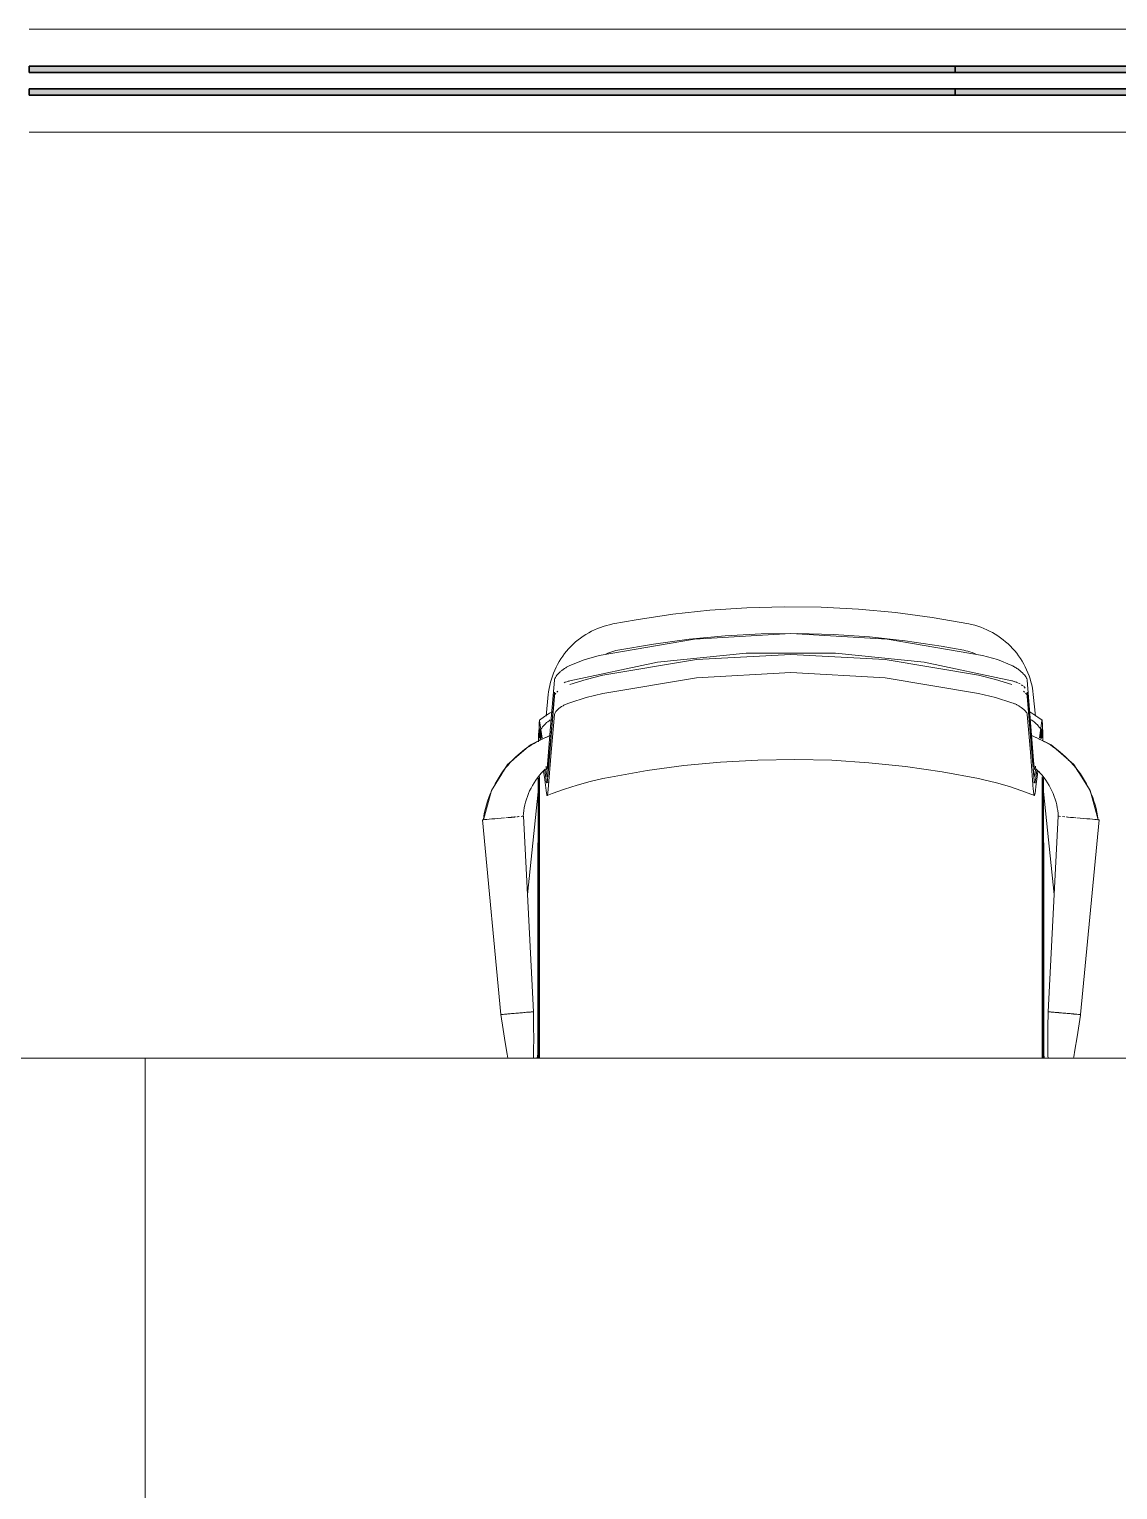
# Model space of a CAD drawing. Header units: millimetres. Extents: x 155927 to 317870, y -36033 to 97293.
# Drawn here: x 193351 to 194409, y 12188 to 13608 of the extents above; entities that cross this region are included whole.
import ezdxf

# ---------------------------------------------------------------- set-up
doc = ezdxf.new("R2010")
doc.units = ezdxf.units.MM
doc.header["$MEASUREMENT"] = 0
for name, color, linetype, lineweight in [('A-GLAZ-CURT', 7, 'CONTINUOUS', 9), ('A-GLAZ-CWMG', 7, 'CONTINUOUS', 9), ('I-FURN', 8, 'CONTINUOUS', 9)]:
    doc.layers.add(name, color=color, linetype=linetype, lineweight=lineweight)

msp = doc.modelspace()

# ---------------------------------------------------------------- hatches: boundary and pattern name
at = {"layer": 'A-GLAZ-CURT'}
h = msp.add_hatch(color=256, dxfattribs=at)
h.paths.add_polyline_path([(194250.8, 13543.6), (194250.8, 13549.6), (193350.8, 13549.6), (193350.8, 13543.6), (193764.1, 13543.6)], flags=0)
h.paths.add_polyline_path([(194250.8, 13565.6), (194250.8, 13571.6), (193350.8, 13571.6), (193350.8, 13565.6), (193764.1, 13565.6)], flags=0)
h = msp.add_hatch(color=256, dxfattribs=at)
h.paths.add_polyline_path([(195150.8, 13543.6), (195150.8, 13549.6), (194250.8, 13549.6), (194250.8, 13543.6), (194664.1, 13543.6)], flags=0)
h.paths.add_polyline_path([(195150.8, 13565.6), (195150.8, 13571.6), (194250.8, 13571.6), (194250.8, 13565.6), (194664.1, 13565.6)], flags=0)

# ---------------------------------------------------------------- linework, layer by layer
at = {"layer": 'A-GLAZ-CURT', "lineweight": 30}
for p, q in [((194250.8, 13571.6), (193350.8, 13571.6)), ((193350.8, 13571.6), (193350.8, 13565.6)), ((194250.8, 13565.6), (194250.8, 13571.6)), ((195150.8, 13571.6), (194250.8, 13571.6)), ((194250.8, 13571.6), (194250.8, 13565.6)), ((193350.8, 13565.6), (194250.8, 13565.6)), ((194250.8, 13565.6), (195150.8, 13565.6)), ((194250.8, 13549.6), (193350.8, 13549.6)), ((193350.8, 13549.6), (193350.8, 13543.6)), ((193350.8, 13543.6), (194250.8, 13543.6)), ((194250.8, 13543.6), (194250.8, 13549.6)), ((195150.8, 13549.6), (194250.8, 13549.6)), ((194250.8, 13549.6), (194250.8, 13543.6)), ((194250.8, 13543.6), (195150.8, 13543.6))]:
    msp.add_line(p, q, dxfattribs=at)
at = {"layer": 'A-GLAZ-CWMG'}
for p, q in [((194250.8, 13607.6), (193350.8, 13607.6)), ((195150.8, 13607.6), (194250.8, 13607.6)), ((194250.8, 13507.6), (193350.8, 13507.6)), ((195150.8, 13507.6), (194250.8, 13507.6))]:
    msp.add_line(p, q, dxfattribs=at)
at = {"layer": 'I-FURN'}
for p, q in [((194048.3, 13045.3), (194012.3, 13042.9)), ((194084.5, 13046.3), (194048.3, 13045.3)), ((194120.6, 13045.9), (194084.5, 13046.3)), ((194156.7, 13043.9), (194120.6, 13045.9)), ((193940.6, 13033.7), (193917.9, 13029.6)), ((193976.4, 13039), (193940.6, 13033.7)), ((194012.3, 13042.9), (193976.4, 13039)), ((194192.6, 13040.6), (194156.7, 13043.9)), ((194228.5, 13035.8), (194192.6, 13040.6)), ((194264.1, 13029.6), (194228.5, 13035.8)), ((193889.3, 13017.7), (193886.7, 13015.9)), ((193891.9, 13019.4), (193889.3, 13017.7)), ((193894.6, 13021), (193891.9, 13019.4)), ((193897.3, 13022.5), (193894.6, 13021)), ((193900.1, 13023.9), (193897.3, 13022.5)), ((193903, 13025.1), (193900.1, 13023.9)), ((193905.9, 13026.2), (193903, 13025.1)), ((193908.8, 13027.3), (193905.9, 13026.2)), ((193911.8, 13028.2), (193908.8, 13027.3)), ((193914.8, 13028.9), (193911.8, 13028.2)), ((193917.9, 13029.6), (193914.8, 13028.9)), ((193992.2, 13014.8), (194027.2, 13018)), ((193997.3, 13014.9), (194091, 13020.2)), ((194027.2, 13018), (194062.2, 13019.9)), ((194062.2, 13019.9), (194097.3, 13020.3)), ((194091, 13020.2), (194184.6, 13014.9)), ((194097.3, 13020.3), (194132.4, 13019.4)), ((194132.4, 13019.4), (194167.4, 13017)), ((194167.4, 13017), (194202.3, 13013.3)), ((194266.7, 13029), (194264.1, 13029.6)), ((194269.7, 13028.3), (194266.7, 13029)), ((194272.7, 13027.4), (194269.7, 13028.3)), ((194275.6, 13026.4), (194272.7, 13027.4)), ((194278.6, 13025.3), (194275.6, 13026.4)), ((194281.4, 13024), (194278.6, 13025.3)), ((194284.2, 13022.7), (194281.4, 13024)), ((194287, 13021.2), (194284.2, 13022.7)), ((194289.7, 13019.7), (194287, 13021.2)), ((194292.3, 13018), (194289.7, 13019.7)), ((194294.9, 13016.2), (194292.3, 13018)), ((194297.4, 13014.3), (194294.9, 13016.2)), ((193873.1, 13003.2), (193871.1, 13000.8)), ((193875.1, 13005.5), (193873.1, 13003.2)), ((193877.3, 13007.8), (193875.1, 13005.5)), ((193879.5, 13010), (193877.3, 13007.8)), ((193881.8, 13012.1), (193879.5, 13010)), ((193884.2, 13014.1), (193881.8, 13012.1)), ((193886.7, 13015.9), (193884.2, 13014.1)), ((193904.7, 12999.1), (193997.3, 13014.9)), ((193913.2, 13001.2), (193915.2, 13001.9)), ((193915.2, 13001.9), (193917.1, 13002.6)), ((193917.1, 13002.6), (193919.1, 13003.2)), ((193919.1, 13003.2), (193921.1, 13003.7)), ((193921.1, 13003.7), (193922.9, 13004.1)), ((193922.9, 13004.1), (193957.4, 13010.1)), ((193957.4, 13010.1), (193992.2, 13014.8)), ((194184.6, 13014.9), (194277.3, 12999.1)), ((194202.3, 13013.3), (194237, 13008.1)), ((194237, 13008.1), (194259.1, 13004.1)), ((194259.1, 13004.1), (194261.1, 13003.6)), ((194261.1, 13003.6), (194263.1, 13003.1)), ((194263.1, 13003.1), (194265.1, 13002.5)), ((194265.1, 13002.5), (194267.1, 13001.8)), ((194299.8, 13012.3), (194297.4, 13014.3)), ((194302.1, 13010.3), (194299.8, 13012.3)), ((194304.4, 13008.1), (194302.1, 13010.3)), ((194306.5, 13005.9), (194304.4, 13008.1)), ((194308.6, 13003.5), (194306.5, 13005.9)), ((194310.6, 13001.1), (194308.6, 13003.5)), ((193864.3, 12990.3), (193862.9, 12987.5)), ((193865.9, 12993), (193864.3, 12990.3)), ((193867.5, 12995.7), (193865.9, 12993)), ((193869.3, 12998.2), (193867.5, 12995.7)), ((193871.1, 13000.8), (193869.3, 12998.2)), ((193876.2, 12989.2), (193890.2, 12994.9)), ((193961.3, 12992.4), (193876.2, 12974.4)), ((193890.2, 12994.9), (193904.7, 12999.1)), ((193999.2, 12995), (193908.4, 12979.9)), ((193911.3, 13000.4), (193913.2, 13001.2)), ((194047.6, 13001.4), (193961.3, 12992.4)), ((194091, 13000.1), (193999.2, 12995)), ((194134.3, 13001.4), (194047.6, 13001.4)), ((194182.7, 12995), (194091, 13000.1)), ((194220.7, 12992.4), (194134.3, 13001.4)), ((194273.5, 12979.9), (194182.7, 12995)), ((194305.8, 12974.4), (194220.7, 12992.4)), ((194267.1, 13001.8), (194269, 13001.1)), ((194269, 13001.1), (194270.9, 13000.3)), ((194277.3, 12999.1), (194291.8, 12995)), ((194291.8, 12995), (194305.8, 12989.2)), ((194312.4, 12998.6), (194310.6, 13001.1)), ((194314.2, 12996), (194312.4, 12998.6)), ((194315.9, 12993.4), (194314.2, 12996)), ((194317.4, 12990.7), (194315.9, 12993.4)), ((194318.9, 12987.9), (194317.4, 12990.7)), ((194320.2, 12985.1), (194318.9, 12987.9)), ((193858.3, 12976), (193857.4, 12973)), ((193857.9, 12933.8), (193861.2, 12975)), ((193859.3, 12978.9), (193858.3, 12976)), ((193860.3, 12981.8), (193859.3, 12978.9)), ((193861.6, 12984.7), (193860.3, 12981.8)), ((193862.9, 12987.5), (193861.6, 12984.7)), ((193892.2, 12975.7), (193876.2, 12970.7)), ((193908.4, 12979.9), (193892.2, 12975.7)), ((193908.4, 12962.2), (193999.2, 12977.4)), ((193999.2, 12977.4), (194091, 12982.5)), ((194091, 12982.5), (194182.7, 12977.4)), ((194182.7, 12977.4), (194273.5, 12962.2)), ((194289.8, 12975.8), (194273.5, 12979.9)), ((194305.8, 12970.8), (194289.8, 12975.8)), ((194321.4, 12982.2), (194320.2, 12985.1)), ((194320.8, 12975.1), (194324.1, 12933.8)), ((194322.5, 12979.3), (194321.4, 12982.2)), ((194323.5, 12976.4), (194322.5, 12979.3)), ((194324.4, 12973.4), (194323.5, 12976.4)), ((193855.3, 12961.1), (193853.1, 12940)), ((193855.6, 12963.8), (193855.3, 12961.1)), ((193856.1, 12966.9), (193855.6, 12963.8)), ((193856.7, 12969.9), (193856.1, 12966.9)), ((193857.4, 12973), (193856.7, 12969.9)), ((193861.2, 12963.3), (193858, 12923.6)), ((193892.2, 12958.1), (193908.4, 12962.2)), ((194273.5, 12962.2), (194289.8, 12958.1)), ((194324, 12923.7), (194320.8, 12963.3)), ((194325.2, 12970.4), (194324.4, 12973.4)), ((194325.8, 12967.3), (194325.2, 12970.4)), ((194326.3, 12964.2), (194325.8, 12967.3)), ((194326.7, 12961.1), (194326.3, 12964.2)), ((194328.9, 12940), (194326.7, 12961.1)), ((193861.2, 12959.2), (193858, 12920.1)), ((193876.2, 12953.1), (193892.2, 12958.1)), ((194289.8, 12958.1), (194305.8, 12953.1)), ((194324, 12920.1), (194320.8, 12959.2)), ((193846.8, 12936.1), (193851.6, 12939.6)), ((193846.9, 12935.6), (193849.3, 12918.6)), ((193850.7, 12930.7), (193851.7, 12931.7)), ((193851.6, 12939.6), (193856.5, 12942.8)), ((193851.7, 12931.7), (193852.7, 12932.7)), ((193852.7, 12932.7), (193853.7, 12933.7)), ((193853.7, 12933.7), (193854.8, 12934.6)), ((193854.6, 12893.1), (193857.9, 12933.8)), ((193854.8, 12934.6), (193856, 12935.5)), ((193856, 12935.5), (193857.1, 12936.3)), ((193856.5, 12942.8), (193858.7, 12944.1)), ((193858.2, 12905.1), (193861.2, 12941.5)), ((194320.8, 12941.6), (194323.8, 12905.1)), ((194323.3, 12944.1), (194326.1, 12942.4)), ((194324.1, 12936.9), (194325.3, 12936.1)), ((194324.1, 12933.8), (194327.3, 12893.1)), ((194325.3, 12936.1), (194326.4, 12935.3)), ((194326.1, 12942.4), (194331, 12939.1)), ((194326.4, 12935.3), (194327.5, 12934.4)), ((194327.5, 12934.4), (194328.5, 12933.5)), ((194328.5, 12933.5), (194329.6, 12932.5)), ((194329.6, 12932.5), (194330.6, 12931.6)), ((194330.6, 12931.6), (194331.5, 12930.5)), ((194331, 12939.1), (194335.2, 12936.1)), ((194332.7, 12918.8), (194335, 12935.6)), ((193837.9, 12912.3), (193856.8, 12921.1)), ((193856.8, 12921.1), (193837.9, 12912.3)), ((193856.8, 12921.1), (193837.9, 12912.3)), ((193845.7, 12923.6), (193846, 12916.4)), ((193845.7, 12923.6), (193845.7, 12915)), ((193846.2, 12923.6), (193846.4, 12930.2)), ((193846.5, 12925.6), (193846.5, 12923.6)), ((193847.4, 12921.1), (193846.9, 12927.3)), ((193847.2, 12926.1), (193848, 12927.3)), ((193848.5, 12918.3), (193847.4, 12925.7)), ((193847.8, 12917.6), (193847.4, 12921.1)), ((193848, 12927.3), (193848.9, 12928.5)), ((193848.9, 12928.5), (193849.8, 12929.6)), ((193849.8, 12929.6), (193850.7, 12930.7)), ((193858, 12920.1), (193854.8, 12881)), ((193858, 12923.6), (193855, 12885.8)), ((194327, 12885.9), (194324, 12923.7)), ((194327.2, 12881), (194324, 12920.1)), ((194344.1, 12912.3), (194325.1, 12921.1)), ((194325.1, 12921.1), (194344.1, 12912.3)), ((194344.1, 12912.3), (194325.1, 12921.1)), ((194331.5, 12930.5), (194332.4, 12929.4)), ((194332.4, 12929.4), (194333.3, 12928.3)), ((194333.3, 12928.3), (194334.1, 12927.2)), ((194334.2, 12923.9), (194333.4, 12918.5)), ((194334.1, 12927.2), (194334.2, 12926.9)), ((194334.2, 12926.9), (194334.5, 12926.6)), ((194334.4, 12924.9), (194334.2, 12923.9)), ((194334.6, 12921.1), (194334.2, 12918)), ((194334.5, 12925.8), (194334.4, 12924.9)), ((194334.5, 12926.6), (194334.7, 12926.2)), ((194335.1, 12927.3), (194334.6, 12921.1)), ((194334.7, 12926.2), (194334.7, 12926.2)), ((194336, 12923.5), (194334.7, 12923.8)), ((194335.5, 12923.5), (194335.4, 12925.6)), ((194335.6, 12930.2), (194335.8, 12923.5)), ((194335.8, 12916.7), (194336, 12923.5)), ((194336, 12923.5), (194336, 12916.5)), ((193815.8, 12892.9), (193837.9, 12912.3)), ((193837.9, 12912.3), (193815.8, 12892.9)), ((193837.9, 12912.3), (193815.8, 12892.9)), ((193832.4, 12907.5), (193837.9, 12912.3)), ((193837.9, 12912.3), (193844.5, 12915.4)), ((193855.2, 12868.7), (193858.2, 12905.1)), ((194323.8, 12905.1), (194326.7, 12868.7)), ((194337.4, 12915.4), (194344.1, 12912.3)), ((194366.2, 12892.9), (194344.1, 12912.3)), ((194344.1, 12912.3), (194366.2, 12892.9)), ((194344.1, 12912.3), (194349.6, 12907.5)), ((194366.2, 12892.9), (194344.1, 12912.3)), ((193800.1, 12867.9), (193815.8, 12892.9)), ((193815.8, 12892.9), (193800.1, 12867.9)), ((193815.8, 12892.9), (193800.1, 12867.9)), ((193811.9, 12886.6), (193815.8, 12892.9)), ((193815.8, 12892.9), (193821.3, 12897.7)), ((193853.1, 12891.5), (193853.3, 12890)), ((193987, 12892), (193951.3, 12887.1)), ((194022.8, 12895.4), (193987, 12892)), ((194058.8, 12897.4), (194022.8, 12895.4)), ((194094.8, 12898), (194058.8, 12897.4)), ((194130.8, 12897.1), (194094.8, 12898)), ((194166.7, 12894.8), (194130.8, 12897.1)), ((194202.5, 12891), (194166.7, 12894.8)), ((194238.1, 12885.9), (194202.5, 12891)), ((194328.7, 12890), (194328.8, 12891.3)), ((194360.6, 12897.7), (194366.2, 12892.9)), ((194381.8, 12867.9), (194366.2, 12892.9)), ((194366.2, 12892.9), (194381.8, 12867.9)), ((194366.2, 12892.9), (194370.1, 12886.6)), ((194381.8, 12867.9), (194366.2, 12892.9)), ((193800.1, 12867.9), (193810.2, 12884)), ((193845.4, 12879.5), (193845.5, 12817)), ((193845.4, 12852.8), (193845.4, 12879.4)), ((193845.7, 12880), (193845.7, 12877.7)), ((193845.7, 12877.7), (193845.7, 12607.5)), ((193846.8, 12881.3), (193846.8, 12879.2)), ((193846.8, 12879.2), (193846.8, 12607.5)), ((193850.8, 12886.4), (193851.5, 12880.7)), ((193851.5, 12880.7), (193852.6, 12873)), ((193853.2, 12877.7), (193851.9, 12887.3)), ((193853.8, 12882.8), (193853, 12888)), ((193855.8, 12876.1), (193853.8, 12875.3)), ((193895.9, 12876.4), (193883.4, 12873)), ((193908.4, 12879.3), (193895.9, 12876.4)), ((193915.9, 12880.8), (193908.4, 12879.3)), ((193951.3, 12887.1), (193915.9, 12880.8)), ((194273.5, 12879.3), (194238.1, 12885.9)), ((194278.5, 12878.2), (194273.5, 12879.3)), ((194291, 12875.1), (194278.5, 12878.2)), ((194303.4, 12871.6), (194291, 12875.1)), ((194328.1, 12875.3), (194326.1, 12876.1)), ((194328.9, 12887.9), (194328.2, 12882.9)), ((194328.4, 12865.3), (194329.6, 12874.4)), ((194330.1, 12887.3), (194328.8, 12877.7)), ((194329.6, 12874.4), (194330.8, 12883.4)), ((194330.8, 12883.4), (194331.1, 12886.4)), ((194335.3, 12879.2), (194335.3, 12881.1)), ((194335.3, 12607.5), (194335.3, 12879.2)), ((194336, 12880.4), (194336, 12877.8)), ((194336, 12877.8), (194336, 12607.5)), ((194336.4, 12817), (194336.5, 12879.5)), ((194336.6, 12879.4), (194336.6, 12852.8)), ((194371.8, 12884), (194381.8, 12867.9)), ((193792.2, 12839.3), (193800.1, 12867.9)), ((193800.1, 12867.9), (193792.2, 12839.3)), ((193792.2, 12839.3), (193800.1, 12867.9)), ((193800.1, 12867.9), (193792.2, 12839.3)), ((193845.4, 12866.6), (193835, 12766.6)), ((193852.6, 12873), (193853.6, 12865.3)), ((193859, 12864.8), (193854.3, 12863)), ((193871.1, 12869.2), (193859, 12864.8)), ((193883.4, 12873), (193871.1, 12869.2)), ((194315.6, 12867.5), (194303.4, 12871.6)), ((194327.7, 12863), (194315.6, 12867.5)), ((194346.9, 12766.6), (194336.5, 12866.7)), ((194389.8, 12839.3), (194381.8, 12867.9)), ((194381.8, 12867.9), (194389.8, 12839.3)), ((194381.8, 12867.9), (194389.8, 12839.3)), ((194389.8, 12839.3), (194381.8, 12867.9)), ((193845.4, 12817), (193845.4, 12852.8)), ((194336.6, 12852.8), (194336.5, 12817)), ((193809.2, 12650), (193791.3, 12839.3)), ((193791.3, 12839.3), (193809.2, 12650)), ((193791.3, 12839.3), (193791.6, 12839.3)), ((193791.6, 12839.3), (193792.4, 12839.4)), ((193792.4, 12839.4), (193793.7, 12839.5)), ((193793.7, 12839.5), (193795.5, 12839.6)), ((193795.5, 12839.6), (193797.8, 12839.8)), ((193797.8, 12839.8), (193800.4, 12840.1)), ((193800.4, 12840.1), (193803.3, 12840.3)), ((193803.3, 12840.3), (193806.4, 12840.6)), ((193806.4, 12840.6), (193809.6, 12840.9)), ((193809.6, 12840.9), (193812.9, 12841.2)), ((193813.9, 12841.2), (193816.2, 12841.4)), ((193816.2, 12841.4), (193818.8, 12841.7)), ((193819.3, 12841.7), (193822.2, 12842)), ((193824.8, 12842.2), (193827, 12842.4)), ((193828.8, 12842.5), (193830.1, 12842.7)), ((193830.1, 12842.7), (193830.9, 12842.7)), ((193830.9, 12842.7), (193831.2, 12842.8)), ((193831.2, 12842.8), (193840.8, 12652.8)), ((193840.8, 12652.8), (193831.2, 12842.8)), ((194341.2, 12652.8), (194350.8, 12842.8)), ((194350.8, 12842.8), (194341.2, 12652.8)), ((194350.8, 12842.8), (194351, 12842.7)), ((194351, 12842.7), (194351.8, 12842.7)), ((194351.8, 12842.7), (194353.2, 12842.5)), ((194355, 12842.4), (194357.2, 12842.2)), ((194355, 12842.4), (194357.2, 12842.2)), ((194358.5, 12842.1), (194362.7, 12841.7)), ((194359.8, 12842), (194362.7, 12841.7)), ((194363.1, 12841.7), (194365.8, 12841.4)), ((194363.2, 12841.7), (194365.5, 12841.5)), ((194365.8, 12841.4), (194368, 12841.2)), ((194369, 12841.2), (194372.3, 12840.9)), ((194372.3, 12840.9), (194375.6, 12840.6)), ((194390.6, 12839.3), (194372.7, 12650)), ((194372.7, 12650), (194390.6, 12839.3)), ((194375.6, 12840.6), (194378.7, 12840.3)), ((194378.7, 12840.3), (194381.6, 12840.1)), ((194381.6, 12840.1), (194384.2, 12839.8)), ((194384.2, 12839.8), (194386.4, 12839.6)), ((194386.4, 12839.6), (194388.2, 12839.5)), ((194388.2, 12839.5), (194389.5, 12839.4)), ((194389.5, 12839.4), (194390.3, 12839.3)), ((194390.3, 12839.3), (194390.6, 12839.3)), ((193845.5, 12817), (193845.1, 12817)), ((193845.1, 12607.5), (193845.1, 12817)), ((194336.9, 12817), (194336.4, 12817)), ((194336.9, 12607.5), (194336.9, 12817)), ((193809.2, 12650), (193811.4, 12635.5)), ((193841, 12637.3), (193840.8, 12652.8)), ((194340.8, 12637.3), (194341, 12652.8)), ((194369.3, 12628.5), (194372.5, 12649.3)), ((194372.5, 12649.3), (194372.6, 12650)), ((193811.4, 12635.5), (193813.5, 12622.8)), ((193841.1, 12627), (193841, 12637.3)), ((194340.7, 12627), (194340.8, 12637.3)), ((193813.5, 12622.8), (193815.4, 12611.6)), ((193841, 12615.4), (193841.1, 12627)), ((194340.8, 12615.4), (194340.7, 12627)), ((194367.1, 12615.5), (194369.3, 12628.5)), ((196113.4, 12607.5), (190813.4, 12607.5)), ((193463.4, 12607.5), (193463.4, 11207.5)), ((193815.4, 12611.6), (193816.1, 12607.5)), ((193840.8, 12607.5), (193840.9, 12609.9)), ((193840.9, 12609.9), (193841, 12615.4)), ((193844.6, 12607.5), (193845.1, 12612)), ((194336.9, 12612), (194337.3, 12607.5)), ((194340.9, 12609.9), (194340.8, 12615.4)), ((194341, 12607.5), (194340.9, 12609.9)), ((194365.7, 12607.5), (194366, 12608.9)), ((194366, 12608.9), (194367.1, 12615.5))]:
    msp.add_line(p, q, dxfattribs=at)
msp.add_ellipse((194090.6, 12412.5), major_axis=(825, 0), ratio=0.648816, start_param=1.870261, end_param=1.872267, dxfattribs=at)
for points, knots in [([(193861.2, 12975), (193861.2, 12975.6), (193861.6, 12976.7), (193863.2, 12979.4), (193865.8, 12982.2), (193868.6, 12984.5), (193870, 12985.6), (193871.2, 12986.4), (193872.4, 12987.1), (193874, 12988.1), (193875.3, 12988.8), (193876.2, 12989.2)], [0, 0, 0, 0, 0.142857, 0.285714, 0.571429, 0.678571, 0.732143, 0.785714, 0.839286, 0.892857, 1, 1, 1, 1]), ([(194305.8, 12989.2), (194307, 12988.7), (194309.2, 12987.5), (194313.4, 12984.7), (194316.5, 12981.9), (194318.5, 12979.6), (194319.2, 12978.5), (194319.7, 12977.8), (194320.2, 12977), (194320.6, 12976.1), (194320.7, 12975.5), (194320.8, 12975.1)], [0, 0, 0, 0, 0.142857, 0.285714, 0.571429, 0.678571, 0.732143, 0.785714, 0.839286, 0.892857, 1, 1, 1, 1]), ([(193862.8, 12962.4), (193862.6, 12962.1), (193862.2, 12961.7), (193862, 12961.3), (193862, 12961.2)], [0.7142857, 0.7142857, 0.7142857, 0.7142857, 0.7857143, 0.8166867, 0.8166867, 0.8166867, 0.8166867]), ([(193861.2, 12941.5), (193861.3, 12942.3), (193861.9, 12943.9), (193864.7, 12946.9), (193868.5, 12949.6), (193872.7, 12951.8), (193875, 12952.7), (193876.2, 12953.1)], [-1, -1, -1, -1, -0.785714, -0.571429, -0.285714, -0.142857, 0, 0, 0, 0]), ([(194305.8, 12953.1), (194306.7, 12952.8), (194307.9, 12952.3), (194309.6, 12951.6), (194310.8, 12951), (194311.9, 12950.4), (194313.4, 12949.6), (194316.2, 12947.7), (194318.8, 12945.4), (194320.4, 12943.1), (194320.7, 12942.1), (194320.8, 12941.6)], [-1, -1, -1, -1, -0.892857, -0.839286, -0.785714, -0.732143, -0.678571, -0.571429, -0.285714, -0.142857, 0, 0, 0, 0]), ([(193856.4, 12920.8), (193854.7, 12920.1), (193839.4, 12913.8), (193817.8, 12897.7), (193799.1, 12868.4), (193793.5, 12849.2), (193792.2, 12839.3)], [-0.7389144, -0.7389144, -0.7389144, -0.7389144, -0.7, -0.4, -0.2, 0, 0, 0, 0]), ([(194389.8, 12839.3), (194388.4, 12849.2), (194382.9, 12868.4), (194366.8, 12893.5), (194346.6, 12910.9), (194331.8, 12918.4), (194325.5, 12920.8)], [0, 0, 0, 0, 0.2, 0.4, 0.6, 0.7389146, 0.7389146, 0.7389146, 0.7389146]), ([(194335.2, 12918.9), (194335.2, 12919.8), (194335.1, 12921.6), (194335, 12924.3), (194334.8, 12926), (194334.7, 12926.3), (194334.6, 12926), (194334.5, 12925.8)], [0, 0, 0, 0, 0.166667, 0.333333, 0.666667, 0.833333, 1, 1, 1, 1]), ([(193852.7, 12888.9), (193851.4, 12887.6), (193844.3, 12880.3), (193834.7, 12865), (193831.4, 12850.1), (193831, 12842.7)], [0.4429381, 0.4429381, 0.4429381, 0.4429381, 0.5, 0.75, 1, 1, 1, 1]), ([(194351, 12842.7), (194350.6, 12850.1), (194347.3, 12865), (194337.7, 12880.3), (194330.6, 12887.6), (194329.2, 12888.9)], [0, 0, 0, 0, 0.25, 0.5, 0.5570669, 0.5570669, 0.5570669, 0.5570669]), ([(193819.3, 12841.7), (193819.5, 12841.7), (193820.1, 12841.8), (193821.2, 12841.9), (193822.1, 12842), (193822.9, 12842), (193823.3, 12842.1), (193823.5, 12842.1)], [-0.32221673, -0.32221673, -0.32221673, -0.32221673, -0.30555556, -0.27777778, -0.25, -0.23611111, -0.22222222, -0.22222222, -0.22222222, -0.22222222]), ([(193825.3, 12842.2), (193825.5, 12842.3), (193826, 12842.3), (193826.6, 12842.4), (193827, 12842.4), (193827.1, 12842.4)], [-0.17937094, -0.17937094, -0.17937094, -0.17937094, -0.16666667, -0.13888889, -0.13546643, -0.13546643, -0.13546643, -0.13546643]), ([(193814.8, 12650.5), (193814.1, 12650.4), (193812.2, 12650.3), (193809.9, 12650.1), (193809.2, 12650), (193809.2, 12650)], [0.722393, 0.722393, 0.722393, 0.722393, 0.7777778, 0.8888889, 1, 1, 1, 1]), ([(193809.2, 12650), (193809.2, 12650), (193809.9, 12650.1), (193812.2, 12650.3), (193814.1, 12650.4), (193814.9, 12650.5)], [-1, -1, -1, -1, -0.8888889, -0.7777778, -0.7222222, -0.7222222, -0.7222222, -0.7222222]), ([(193814.9, 12650.5), (193817, 12650.7), (193820.4, 12651), (193824.1, 12651.3), (193825, 12651.4)], [-0.7220744, -0.7220744, -0.7220744, -0.7220744, -0.5555556, -0.5000244, -0.5000244, -0.5000244, -0.5000244]), ([(193840.8, 12652.8), (193840.8, 12652.8), (193840.3, 12652.7), (193838.7, 12652.6), (193837.1, 12652.4), (193835.2, 12652.3), (193832.9, 12652.1), (193830.4, 12651.8), (193827.7, 12651.6), (193825.9, 12651.5), (193825, 12651.4)], [0, 0, 0, 0, 0.1111111, 0.1666667, 0.2222222, 0.2777778, 0.3333333, 0.3888889, 0.4444444, 0.4999756, 0.4999756, 0.4999756, 0.4999756]), ([(193825, 12651.4), (193825.9, 12651.5), (193827.7, 12651.6), (193830.4, 12651.8), (193832.9, 12652.1), (193835.2, 12652.3), (193837.1, 12652.4), (193838.7, 12652.6), (193840.3, 12652.7), (193840.8, 12652.8), (193840.8, 12652.8)], [-0.5, -0.5, -0.5, -0.5, -0.4444444, -0.3888889, -0.3333333, -0.2777778, -0.2222222, -0.1666667, -0.1111111, 0, 0, 0, 0]), ([(194346.8, 12652.2), (194347.5, 12652.2), (194348.9, 12652.1), (194350.5, 12651.9), (194351.4, 12651.8)], [-0.7183711, -0.7183711, -0.7183711, -0.7183711, -0.6666667, -0.6111111, -0.6111111, -0.6111111, -0.6111111]), ([(194362.4, 12650.9), (194363.2, 12650.8), (194364.8, 12650.7), (194366.2, 12650.5), (194366.9, 12650.5)], [-0.3855346, -0.3855346, -0.3855346, -0.3855346, -0.3333333, -0.2777778, -0.2777778, -0.2777778, -0.2777778])]:
    msp.add_open_spline(points, degree=3, knots=knots, dxfattribs=at)
for points in [[(193876.2, 12974.4), (193875.2, 12974.1), (193874.3, 12973.9), (193873.4, 12973.5)], [(194308.7, 12973.5), (194307.7, 12973.9), (194306.8, 12974.2), (194305.8, 12974.4)], [(193861.7, 12960.7), (193861.4, 12960.2), (193861.2, 12959.7), (193861.2, 12959.2)], [(193864.6, 12964.2), (193864.2, 12963.9), (193863.9, 12963.6), (193863.6, 12963.3)], [(193872.8, 12973.3), (193872.1, 12973.1), (193871.4, 12972.8), (193870.8, 12972.5)], [(194311.4, 12972.5), (194310.7, 12972.8), (194309.9, 12973.1), (194309.2, 12973.4)], [(194313.9, 12971.3), (194313.4, 12971.5), (194312.9, 12971.8), (194312.3, 12972)], [(194316.7, 12969.4), (194316.2, 12969.8), (194315.6, 12970.1), (194315.1, 12970.5)], [(194318.4, 12963.3), (194318.1, 12963.6), (194317.7, 12964), (194317.3, 12964.3)], [(194318.8, 12967.3), (194318.4, 12967.8), (194318, 12968.3), (194317.4, 12968.8)], [(194320, 12961.2), (194319.8, 12961.6), (194319.5, 12962.1), (194319.1, 12962.5)], [(194320.8, 12959.2), (194320.7, 12959.7), (194320.6, 12960.2), (194320.3, 12960.8)], [(193846.4, 12930.2), (193846.4, 12931.4), (193846.5, 12933.4), (193846.6, 12935.5), (193846.8, 12936.3), (193846.9, 12936), (193846.9, 12935.6)], [(194335, 12935.6), (194335.1, 12936), (194335.2, 12936.3), (194335.3, 12935.5), (194335.5, 12933.4), (194335.6, 12931.4), (194335.6, 12930.2)], [(193846.9, 12927.3), (193846.8, 12927.9), (193846.7, 12928.3), (193846.6, 12926.8), (193846.5, 12925.6)], [(193847.1, 12925.8), (193847.1, 12925.4), (193846.9, 12923.8), (193846.8, 12920.8), (193846.7, 12919)], [(193847.4, 12925.7), (193847.4, 12926), (193847.3, 12926.3), (193847.2, 12926.1), (193847.1, 12925.8)], [(194335.4, 12925.6), (194335.4, 12926.8), (194335.3, 12928.3), (194335.2, 12927.9), (194335.1, 12927.3)], [(193853.3, 12890), (193853.4, 12889), (193853.7, 12887.8), (193854.2, 12888.9), (193854.5, 12891.4), (193854.6, 12893.1)], [(194327.3, 12893.1), (194327.5, 12891.4), (194327.8, 12888.9), (194328.2, 12887.8), (194328.5, 12889), (194328.7, 12890)], [(193854.8, 12881), (193854.6, 12879.5), (193854.4, 12877), (193854, 12875.2), (193853.6, 12875.3), (193853.3, 12876.6), (193853.2, 12877.7)], [(193855, 12885.8), (193854.8, 12884.2), (193854.6, 12881.9), (193854.2, 12880.9), (193853.9, 12881.9), (193853.8, 12882.8)], [(194328.2, 12882.9), (194328, 12882), (194327.8, 12881), (194327.4, 12882), (194327.1, 12884.3), (194327, 12885.9)], [(194328.8, 12877.7), (194328.7, 12876.6), (194328.4, 12875.3), (194328, 12875.2), (194327.6, 12877), (194327.3, 12879.5), (194327.2, 12881)], [(193853.6, 12865.3), (193853.7, 12864.3), (193854, 12863), (193854.4, 12862.9), (193854.8, 12864.7), (193855.1, 12867.2), (193855.2, 12868.7)], [(194326.7, 12868.7), (194326.9, 12867.2), (194327.1, 12864.7), (194327.5, 12862.9), (194327.8, 12862.9), (194327.9, 12863.3)], [(194328, 12863.3), (194328.1, 12863.7), (194328.2, 12864.3), (194328.4, 12865.3)], [(193816.5, 12841.5), (193817.3, 12841.5), (193818.1, 12841.6), (193818.8, 12841.7)], [(193817.1, 12650.7), (193816.3, 12650.6), (193815.6, 12650.6), (193814.9, 12650.5)], [(193819.6, 12650.9), (193818.7, 12650.8), (193817.9, 12650.8), (193817.2, 12650.7)], [(193825, 12651.4), (193824.1, 12651.3), (193822.2, 12651.1), (193820.5, 12651), (193819.7, 12650.9)], [(194341.3, 12652.7), (194341.1, 12652.7), (194341, 12652.8), (194341, 12652.8)], [(194341, 12652.8), (194341, 12652.8), (194341.2, 12652.7), (194341.9, 12652.7), (194342.7, 12652.6), (194343.1, 12652.6)], [(194343.3, 12652.6), (194343.7, 12652.5), (194344.2, 12652.5), (194344.7, 12652.4)], [(194344.9, 12652.4), (194345.4, 12652.4), (194346, 12652.3), (194346.7, 12652.3)], [(194351.4, 12651.9), (194350.6, 12651.9), (194349.8, 12652), (194349.1, 12652.1)], [(194354.1, 12651.6), (194353.2, 12651.7), (194352.4, 12651.8), (194351.6, 12651.8)], [(194351.6, 12651.8), (194352.4, 12651.8), (194353.2, 12651.7), (194354.1, 12651.6)], [(194356.8, 12651.4), (194355.9, 12651.5), (194355.1, 12651.5), (194354.2, 12651.6)], [(194354.2, 12651.6), (194355.1, 12651.5), (194355.9, 12651.5), (194356.8, 12651.4)], [(194359.5, 12651.1), (194358.7, 12651.2), (194357.8, 12651.3), (194357, 12651.4)], [(194357, 12651.4), (194357.8, 12651.3), (194358.7, 12651.2), (194359.5, 12651.1)], [(194362.2, 12650.9), (194361.4, 12651), (194360.6, 12651.1), (194359.7, 12651.1)], [(194359.7, 12651.1), (194360.6, 12651), (194361.4, 12651), (194362.2, 12650.9)], [(194364.7, 12650.7), (194363.9, 12650.8), (194363.2, 12650.8), (194362.4, 12650.9)], [(194368.9, 12650.3), (194367.8, 12650.4), (194366.4, 12650.6), (194364.8, 12650.7)], [(194372.7, 12650), (194372.7, 12650), (194372.1, 12650.1), (194370.2, 12650.2), (194369, 12650.3)]]:
    msp.add_open_spline(points, degree=3, dxfattribs=at)

doc.saveas('drawing.dxf')
